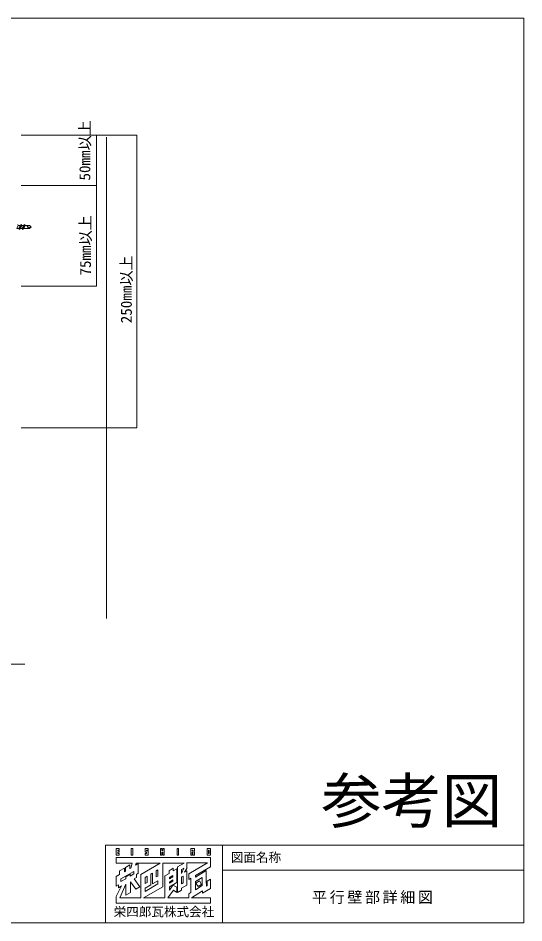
# Model space of a CAD drawing. Units: millimetres, scale not verified. Extents: x -7035 to 2796, y -3458 to 1902.
# Drawn here: x 2293 to 2796, y 991 to 1891 of the extents above; entities that cross this region are included whole.
import ezdxf
from ezdxf.enums import TextEntityAlignment as Align

# ---------------------------------------------------------------- set-up
doc = ezdxf.new("R2010")
doc.units = ezdxf.units.MM
doc.header["$LTSCALE"] = 5
doc.layers.add('0-0', color=7, linetype='Continuous', lineweight=18)
doc.styles.add('ＭＳ ゴシック', font='')
doc.styles.get('ＭＳ ゴシック').set_extended_font_data('MS Gothic')

msp = doc.modelspace()

# ---------------------------------------------------------------- linework, layer by layer
at = {"layer": '0-0', "color": 4}
for p, q in [((2796.324, 1890.785), (1461.324, 1890.785)), ((2796.324, 1890.785), (2796.324, 990.785)), ((2379.981, 1068.144), (2796.324, 1068.144)), ((2379.981, 990.785), (2379.981, 1068.144)), ((2496.546, 1068.144), (2496.546, 990.785)), ((2496.546, 1043.135), (2796.324, 1043.135)), ((1461.324, 990.785), (2796.324, 990.785))]:
    msp.add_line(p, q, dxfattribs=at)
at = {"layer": '0-0'}
for p, q in [((2371.118, 1774.257), (2371.118, 1624.257)), ((2411.118, 1774.257), (2411.118, 1483.135)), ((2381.118, 1293.604), (2381.118, 1772.474)), ((2371.118, 1724.257), (2296.118, 1724.257)), ((2293.242, 1684.383), (2295.117, 1684.382)), ((2296.338, 1685.341), (2294.059, 1680.389)), ((2296.338, 1685.341), (2295.117, 1684.382)), ((2296.689, 1684.382), (2298.563, 1684.382)), ((2299.784, 1685.34), (2297.505, 1680.389)), ((2299.784, 1685.34), (2298.563, 1684.382)), ((2300.135, 1684.381), (2304.419, 1684.38)), ((2304.419, 1684.38), (2306.001, 1682.88)), ((2291.862, 1681.383), (2293.736, 1681.383)), ((2294.059, 1680.389), (2295.308, 1681.382)), ((2295.308, 1681.382), (2297.182, 1681.382)), ((2297.505, 1680.389), (2298.754, 1681.382)), ((2298.754, 1681.382), (2304.419, 1681.38)), ((2304.419, 1681.38), (2306.001, 1682.88)), ((2371.118, 1624.257), (2296.118, 1624.257)), ((2296.118, 1483.135), (2411.118, 1483.135)), ((2174.964, 1248.047), (2299.762, 1248.047)), ((2393.751, 1064.693), (2390.708, 1064.693)), ((2390.708, 1064.693), (2390.708, 1058.277)), ((2392.164, 1063.238), (2393.751, 1063.238)), ((2392.164, 1062.577), (2392.164, 1063.238)), ((2393.751, 1062.577), (2392.164, 1062.577)), ((2393.751, 1063.238), (2393.751, 1064.693)), ((2393.751, 1061.187), (2393.751, 1062.577)), ((2407.113, 1064.693), (2405.591, 1064.693)), ((2405.591, 1064.693), (2405.591, 1058.277)), ((2407.113, 1058.277), (2407.113, 1064.693)), ((2422.326, 1064.693), (2419.349, 1064.693)), ((2419.349, 1064.693), (2419.349, 1061.187)), ((2420.871, 1063.238), (2422.326, 1063.238)), ((2420.871, 1062.577), (2420.871, 1063.238)), ((2422.326, 1062.577), (2420.871, 1062.577)), ((2422.326, 1063.238), (2422.326, 1064.693)), ((2422.326, 1058.277), (2422.326, 1062.577)), ((2436.15, 1064.693), (2434.695, 1064.693)), ((2434.695, 1064.693), (2434.695, 1058.277)), ((2436.15, 1062.642), (2436.15, 1064.693)), ((2436.945, 1062.642), (2436.15, 1062.642)), ((2436.945, 1064.693), (2436.945, 1062.642)), ((2438.4, 1064.693), (2436.945, 1064.693)), ((2438.4, 1058.277), (2438.4, 1064.693)), ((2452.753, 1064.693), (2451.232, 1064.693)), ((2451.232, 1064.693), (2451.232, 1058.277)), ((2452.753, 1058.277), (2452.753, 1064.693)), ((2468.496, 1064.693), (2464.792, 1064.693)), ((2464.792, 1064.693), (2464.792, 1058.277)), ((2466.313, 1063.238), (2467.041, 1063.238)), ((2466.313, 1062.444), (2466.313, 1063.238)), ((2467.768, 1061.915), (2468.496, 1062.642)), ((2468.496, 1062.642), (2468.496, 1064.693)), ((2484.57, 1064.693), (2481.064, 1064.693)), ((2481.064, 1064.693), (2481.064, 1058.277)), ((2482.519, 1063.238), (2483.313, 1063.238)), ((2482.519, 1059.666), (2482.519, 1063.238)), ((2484.57, 1058.277), (2484.57, 1064.693)), ((2390.708, 1058.277), (2393.751, 1058.277)), ((2484.57, 1055.698), (2390.708, 1055.698)), ((2390.708, 1055.698), (2390.708, 1050.34)), ((2392.164, 1061.187), (2393.751, 1061.187)), ((2392.164, 1059.666), (2392.164, 1061.187)), ((2393.751, 1059.666), (2392.164, 1059.666)), ((2393.751, 1058.277), (2393.751, 1059.666)), ((2405.591, 1058.277), (2407.113, 1058.277)), ((2419.349, 1061.187), (2420.871, 1061.187)), ((2419.349, 1059.666), (2419.349, 1058.277)), ((2420.871, 1059.666), (2419.349, 1059.666)), ((2419.349, 1058.277), (2422.326, 1058.277)), ((2420.871, 1061.187), (2420.871, 1059.666)), ((2434.695, 1058.277), (2436.15, 1058.277)), ((2436.15, 1061.187), (2436.945, 1061.187)), ((2436.15, 1058.277), (2436.15, 1061.187)), ((2436.945, 1061.187), (2436.945, 1058.277)), ((2436.945, 1058.277), (2438.4, 1058.277)), ((2451.232, 1058.277), (2452.753, 1058.277)), ((2464.792, 1058.277), (2466.313, 1058.277)), ((2466.313, 1061.187), (2467.041, 1061.187)), ((2466.313, 1058.277), (2466.313, 1061.187)), ((2467.041, 1061.187), (2467.041, 1058.277)), ((2467.041, 1058.277), (2468.496, 1058.277)), ((2468.496, 1061.187), (2467.768, 1061.915)), ((2468.496, 1058.277), (2468.496, 1061.187)), ((2481.064, 1058.277), (2484.57, 1058.277)), ((2484.57, 1046.702), (2484.57, 1055.698)), ((2390.708, 1050.34), (2406.584, 1050.34)), ((2404.268, 1048.554), (2399.771, 1045.974)), ((2399.771, 1045.974), (2399.771, 1042.203)), ((2409.927, 1048.208), (2410.519, 1050.34)), ((2412.669, 1049.762), (2409.927, 1048.208)), ((2410.519, 1050.34), (2434.497, 1050.34)), ((2412.669, 1040.219), (2412.669, 1049.762)), ((2434.497, 1050.34), (2415.05, 1038.962)), ((2436.945, 1050.34), (2458.332, 1050.34)), ((2436.945, 1026.792), (2436.945, 1050.34)), ((2450.968, 1031.025), (2450.968, 1044.453)), ((2458.332, 1050.34), (2451.827, 1046.503)), ((2451.827, 1046.503), (2451.827, 1021.169)), ((2461.088, 1050.406), (2481.45, 1050.406)), ((2461.088, 1044.849), (2461.088, 1050.406)), ((2481.45, 1050.406), (2462.807, 1039.558)), ((2469.621, 1037.904), (2484.57, 1046.702)), ((2394.082, 1038.83), (2390.708, 1036.846)), ((2390.708, 1036.846), (2390.708, 1027.255)), ((2394.082, 1042.667), (2394.082, 1038.83)), ((2395.339, 1034.531), (2408.171, 1041.978)), ((2408.171, 1041.978), (2408.171, 1039.491)), ((2408.436, 1034.596), (2410.751, 1035.986)), ((2410.751, 1039.029), (2412.669, 1040.219)), ((2410.751, 1035.986), (2410.751, 1039.029)), ((2415.05, 1038.962), (2415.05, 1015.679)), ((2419.482, 1035.986), (2421.334, 1037.126)), ((2421.334, 1037.126), (2421.334, 1031.025)), ((2425.104, 1039.246), (2426.692, 1040.153)), ((2425.104, 1028.644), (2425.104, 1039.246)), ((2426.692, 1040.153), (2426.824, 1029.636)), ((2430.595, 1042.469), (2432.182, 1043.435)), ((2432.182, 1043.435), (2432.182, 1037.375)), ((2443.228, 1040.021), (2438.995, 1037.64)), ((2438.995, 1037.64), (2438.995, 1015.679)), ((2443.228, 1042.733), (2443.228, 1040.021)), ((2443.691, 1035.854), (2447.131, 1037.944)), ((2447.131, 1037.944), (2447.131, 1036.647)), ((2455.796, 1036.449), (2457.383, 1037.415)), ((2457.383, 1037.415), (2457.383, 1030.6)), ((2461.088, 1028.379), (2461.088, 1042.6)), ((2462.807, 1039.558), (2462.807, 1034.002)), ((2462.807, 1034.002), (2464.924, 1035.23)), ((2464.924, 1035.23), (2464.924, 1020.905)), ((2480.27, 1042.799), (2469.621, 1036.302)), ((2469.621, 1036.302), (2469.621, 1037.904)), ((2469.622, 1032.036), (2476.367, 1035.902)), ((2476.367, 1035.902), (2476.367, 1027.982)), ((2480.336, 1032.678), (2480.27, 1042.799)), ((2390.708, 1027.255), (2393.09, 1028.615)), ((2395.868, 1027.652), (2390.708, 1017.068)), ((2393.09, 1028.615), (2393.09, 1025.799)), ((2393.487, 1025.998), (2395.868, 1027.652)), ((2394.209, 1015.679), (2400.366, 1029.157)), ((2400.366, 1029.157), (2400.366, 1018.524)), ((2404.863, 1031.656), (2410.134, 1024.214)), ((2404.863, 1021.169), (2404.863, 1031.656)), ((2414.165, 1026.59), (2408.436, 1034.596)), ((2410.134, 1024.214), (2414.165, 1026.59)), ((2419.482, 1025.27), (2425.104, 1028.644)), ((2426.824, 1029.57), (2432.116, 1032.612)), ((2426.824, 1029.636), (2426.824, 1029.57)), ((2432.116, 1032.612), (2432.182, 1032.546)), ((2432.182, 1032.546), (2432.182, 1029.504)), ((2443.691, 1031.422), (2447.131, 1033.513)), ((2443.691, 1026.792), (2450.968, 1031.025)), ((2447.131, 1033.513), (2447.131, 1032.215)), ((2450.968, 1021.169), (2450.968, 1026.329)), ((2455.796, 1025.403), (2461.088, 1028.379)), ((2469.558, 1023.746), (2469.622, 1032.036)), ((2476.367, 1027.982), (2469.558, 1023.746)), ((2473.604, 1032.568), (2469.938, 1030.45)), ((2469.938, 1030.45), (2472.2, 1026.924)), ((2472.2, 1026.924), (2475.706, 1028.909)), ((2475.706, 1028.909), (2473.604, 1032.568)), ((2480.468, 1027.453), (2480.336, 1032.678)), ((2480.998, 1027.718), (2480.468, 1027.453)), ((2481.196, 1027.916), (2480.998, 1027.718)), ((2484.57, 1034.398), (2481.196, 1032.414)), ((2481.196, 1032.414), (2481.196, 1027.916)), ((2484.57, 1025.138), (2484.57, 1034.398)), ((2390.708, 1017.068), (2390.708, 1010.387)), ((2393.09, 1025.799), (2393.487, 1025.998)), ((2400.366, 1018.524), (2404.863, 1021.169)), ((2447.726, 1023.22), (2450.901, 1021.169)), ((2451.827, 1021.169), (2455.796, 1023.484)), ((2455.796, 1023.484), (2455.796, 1025.403)), ((2464.924, 1020.905), (2462.873, 1019.648)), ((2462.873, 1019.648), (2462.873, 1015.679)), ((2465.57, 1015.679), (2476.433, 1022.643)), ((2476.433, 1020.441), (2484.57, 1025.138)), ((2476.433, 1022.643), (2476.433, 1020.441)), ((2390.708, 1010.387), (2484.57, 1010.387)), ((2415.05, 1015.679), (2394.209, 1015.679)), ((2484.57, 1015.679), (2465.57, 1015.679)), ((2484.57, 1010.387), (2484.57, 1015.679))]:
    msp.add_line(p, q, dxfattribs=at)
for points in [[(2411.118, 1774.257), (2296.332, 1774.257), (2296.118, 1774.257)], [(2292.892, 1685.341), (2293.242, 1684.383), (2291.861, 1681.383)], [(2295.117, 1684.382), (2293.736, 1681.383), (2294.059, 1680.389)], [(2296.338, 1685.341), (2296.689, 1684.382), (2295.308, 1681.382)], [(2298.563, 1684.382), (2297.182, 1681.382), (2297.505, 1680.389)], [(2299.784, 1685.34), (2300.135, 1684.381), (2298.754, 1681.382)], [(2467.041, 1063.238), (2467.041, 1062.444), (2466.313, 1062.444)], [(2483.313, 1063.238), (2483.313, 1059.666), (2482.519, 1059.666)], [(2399.771, 1042.203), (2398.779, 1041.566), (2398.779, 1045.267), (2394.082, 1042.667)], [(2406.584, 1050.34), (2405.265, 1045.356), (2404.268, 1044.813), (2404.268, 1048.554)], [(2450.968, 1044.453), (2447.395, 1042.431), (2447.395, 1045.134), (2443.228, 1042.733)], [(2461.088, 1042.6), (2458.588, 1041.101), (2461.088, 1044.849)], [(2404.665, 1039.2), (2400.168, 1036.542), (2400.168, 1034.714)], [(2408.171, 1039.491), (2404.665, 1037.36), (2404.665, 1039.2)], [(2421.334, 1031.025), (2419.482, 1029.957), (2419.482, 1035.986)], [(2432.182, 1037.375), (2430.595, 1036.509), (2430.595, 1042.469)], [(2447.131, 1036.647), (2443.691, 1034.542), (2443.691, 1035.854)], [(2457.383, 1030.6), (2455.796, 1029.764), (2455.796, 1036.449)], [(2400.168, 1034.714), (2395.339, 1031.873), (2395.339, 1034.531)], [(2438.995, 1015.679), (2417.757, 1015.679), (2436.945, 1026.792)], [(2432.182, 1029.504), (2419.482, 1021.99), (2419.482, 1025.27)], [(2447.131, 1032.215), (2443.691, 1030.151), (2443.691, 1031.422)], [(2450.968, 1026.329), (2447.167, 1028.296), (2443.691, 1023.508), (2443.691, 1026.792)], [(2462.873, 1015.679), (2442.016, 1015.679), (2447.726, 1023.22)]]:
    msp.add_lwpolyline(points, dxfattribs=at)
msp.add_lwpolyline([(2455.73, 1044.004), (2457.866, 1045.27), (2455.73, 1039.879)], close=True, dxfattribs=at)
for centre, radius, start, end in [((2304.999, 1686.006), 3.668, 207.12019, 276.76671), ((2303.382, 1681.137), 1.435, 84.69449, 168.05658)]:
    msp.add_arc(centre, radius, start, end, dxfattribs=at)

# ---------------------------------------------------------------- texts
at = {"layer": '0-0', "style": 'ＭＳ ゴシック'}
for s, p in [('50mm以上', (2368.221, 1729.214)), ('75mm以上', (2368.828, 1634.715)), ('250㎜以上', (2409.525, 1587.266))]:
    msp.add_text(s, height=11, rotation=90, dxfattribs=at).set_placement(p, align=Align.BOTTOM_LEFT)
for s, height, p in [('参考図', 43.99, (2594.637, 1077.121)), ('栄四郎瓦株式会社', 9.164, (2388.195, 994.538))]:
    msp.add_text(s, height=height, dxfattribs=at).set_placement(p, align=Align.BOTTOM_LEFT)
at = {"layer": '0-0', "color": 3, "style": 'ＭＳ ゴシック'}
msp.add_text('図面名称', height=9.164, dxfattribs=at).set_placement((2504.742, 1048.653), align=Align.BOTTOM_LEFT)
at = {"layer": '0-0', "color": 3, "insert": (2585.47, 1009.562), "char_height": 11, "attachment_point": 7, "style": 'ＭＳ ゴシック'}
msp.add_mtext('\\T1.17;平行壁部詳細図', dxfattribs=at)

doc.saveas('drawing.dxf')
